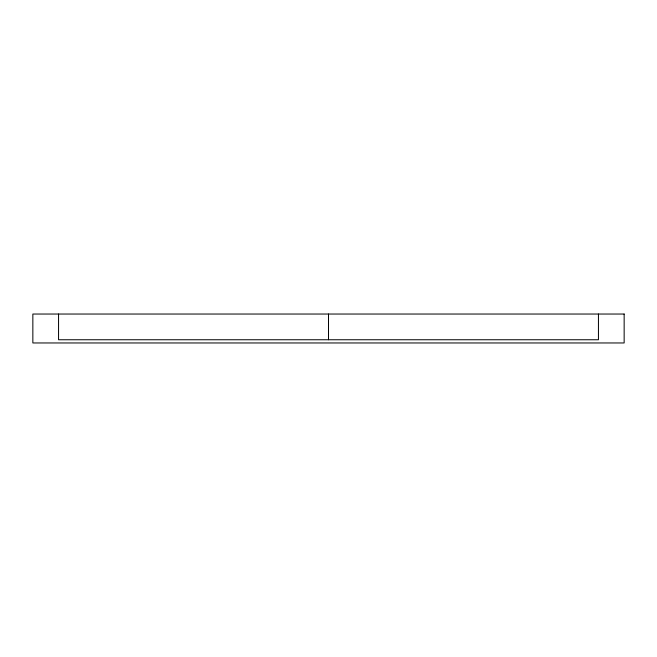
<?xml version="1.0" encoding="UTF-8"?>
<svg xmlns="http://www.w3.org/2000/svg" width="657" height="657" viewBox="0 0 657 657"><rect width="100%" height="100%" fill="white"/><g stroke="black" fill="none" stroke-linecap="round" stroke-linejoin="round"><path stroke-width="0.99" d="M598.445 314.038L598.445 339.751L58.555 339.751L58.555 314.038M328.5 314.038L328.5 339.751M624.15 314.038L32.85 314.038L32.85 342.962L624.15 342.962L624.15 314.038"/></g></svg>
